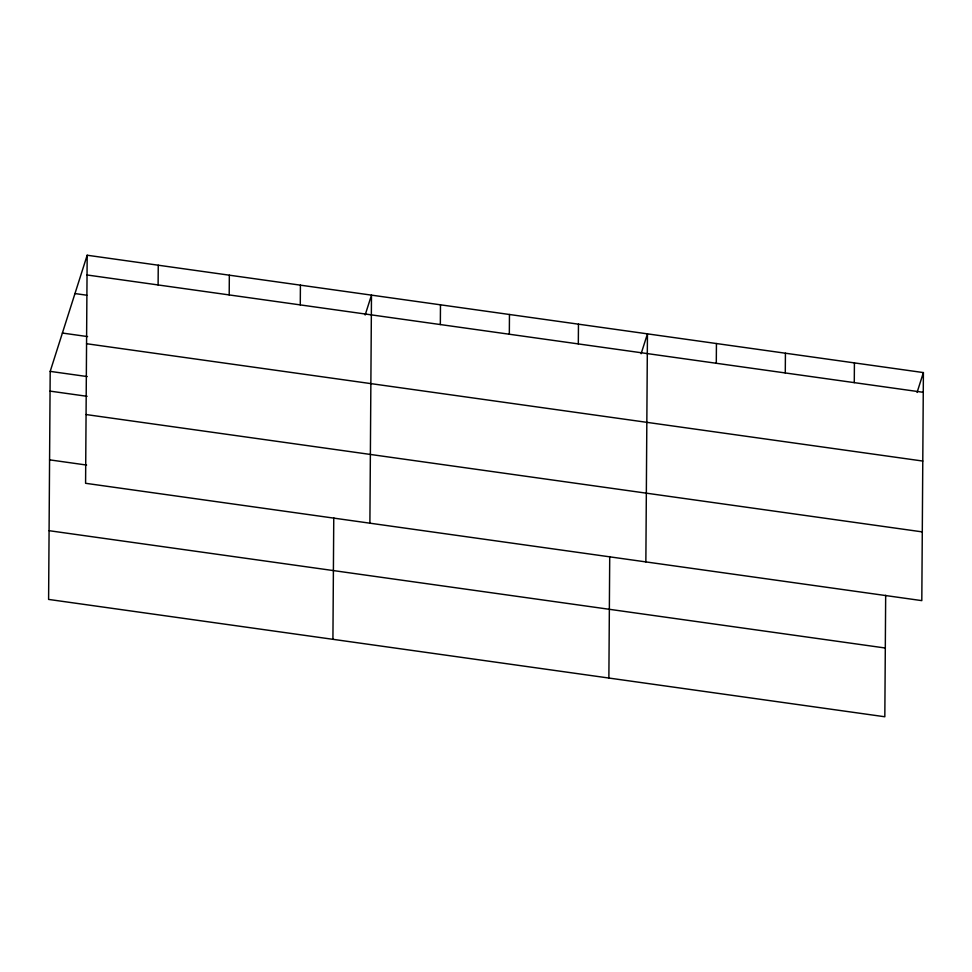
<?xml version="1.0" encoding="UTF-8"?>
<svg xmlns="http://www.w3.org/2000/svg" width="972" height="972" viewBox="0 0 972 972"><rect width="100%" height="100%" fill="white"/><g stroke="black" fill="none" stroke-linecap="round" stroke-linejoin="round"><path stroke-width="1.46" d="M87.176 255.235L85.585 483.291L921.808 600.623L923.4 372.58L87.176 255.235L50.192 371.377L48.6 599.42L884.824 716.765L885.674 595.277M158.108 284.954L158.254 265.21M229.198 294.929L229.331 275.185M300.275 304.904L300.409 285.161M332.922 639.321L333.761 517.833M369.895 523.179L371.486 295.136L365.156 315.001M440.34 324.551L440.474 304.807M509.328 334.234L509.462 314.491M578.316 343.918L578.462 324.174M608.873 678.043L609.723 556.555M645.858 561.901L647.449 333.858L641.119 353.723M716.291 363.273L716.437 343.529M785.279 372.956L785.425 353.213M854.279 382.64L854.412 362.896M917.07 392.445L923.4 372.58M87.03 274.979L923.266 392.311M74.966 293.556L86.812 295.221M62.39 333.044L87.565 336.579M86.557 343.724L922.78 461.056M50.192 371.377L87.213 376.565M50.058 391.121L87.079 396.309M86.058 414.546L922.282 531.891M49.572 459.853L86.593 465.053M49.074 530.688L885.31 648.02"/></g></svg>
